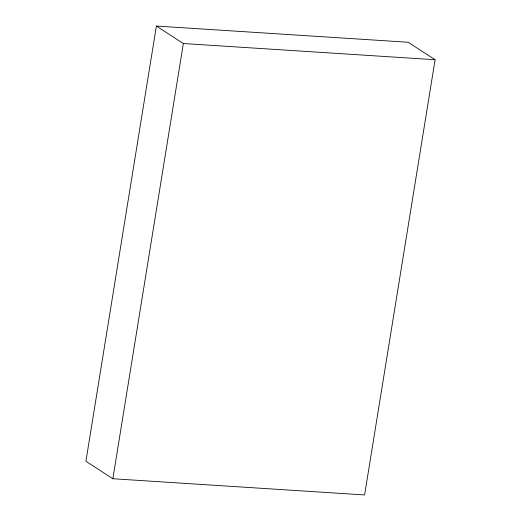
<?xml version="1.0" encoding="UTF-8"?>
<svg xmlns="http://www.w3.org/2000/svg" width="521" height="521" viewBox="0 0 521 521"><rect width="100%" height="100%" fill="white"/><g stroke="black" fill="none" stroke-linecap="round" stroke-linejoin="round"><path stroke-width="0.78" d="M156.398 26.05L85.906 461.267L112.862 478.747L364.602 494.95L435.094 59.733L408.138 42.253L156.398 26.05L183.353 43.53L435.094 59.733M112.862 478.747L183.353 43.53"/></g></svg>
